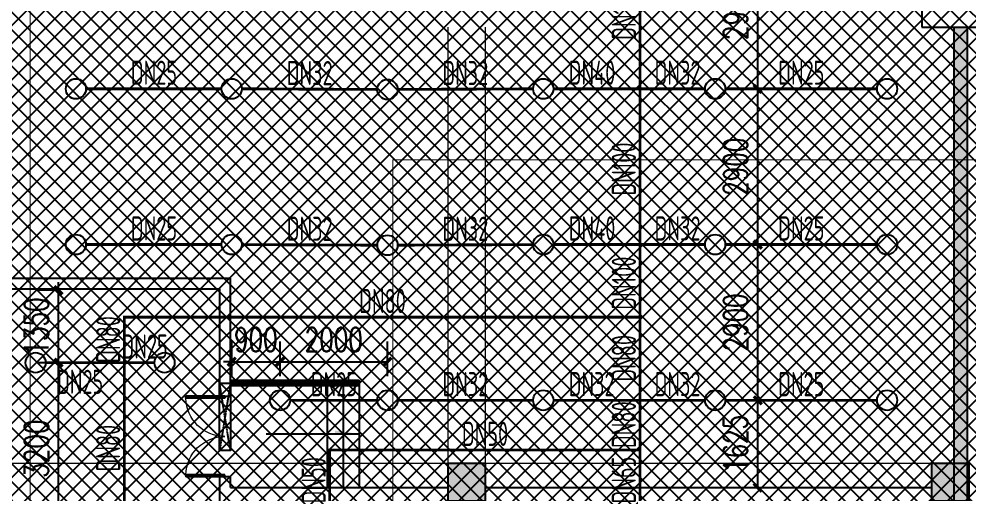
# Model space of a CAD drawing. Extents: x 6824721 to 16538177, y 2478193 to 6665639.
# Drawn here: x 8735930 to 8753614, y 2855500 to 2864326 of the extents above; entities that cross this region are included whole.
import ezdxf

# ---------------------------------------------------------------- set-up
doc = ezdxf.new("R2010")
doc.units = 0
doc.header["$LTSCALE"] = 10
doc.linetypes.add('CONTINOUS', pattern=[0])
doc.linetypes.add('DASH', pattern=[0.35, 0.25, -0.1])
for name, color, linetype in [('0-wo', 8, 'Continuous'), ('PUB_HATCH', 8, 'Continuous'), ('S-梁-实线', 4, 'CONTINOUS'), ('W-EQUIP_喷头', 7, 'Continuous'), ('W-PIPE-喷淋中', 6, 'Continuous'), ('W-TEXT_喷淋', 7, 'Continuous'), ('W-TWT_DIM', 3, 'Continuous'), ('画水辅助', 6, 'Continuous')]:
    doc.layers.add(name, color=color, linetype=linetype)
doc.layers.add('钢梁', color=141, linetype='Continuous', lineweight=18)
doc.styles.add('_TCH_DIM_T3', font='SIMPLEX', dxfattribs={"width": 0.705882, "bigfont": 'GBCBIG'})
doc.styles.add('_TWT_PIPEDN', font='TSSDENG', dxfattribs={"width": 0.8, "height": 3.5, "bigfont": 'TSSDCHN'})
doc.dimstyles.new('_TWT_ARCH&&150', dxfattribs={"dimtxt": 446.25, "dimasz": 150, "dimexe": 375, "dimexo": 450, "dimgap": 189.375, "dimtad": 1, "dimdec": 0, "dimzin": 0, "dimdsep": 46, "dimtxsty": '_TCH_DIM_T3', "dimblk": 'ARCHTICK', "dimcen": 0.09, "dimclrt": 7, "dimazin": 2, "dimtfac": 1, "dimtdec": 0, "dimtix": 1, "dimtmove": 2, "dimatfit": 3, "dimfxl": 0, "dimtolj": 1, "dimtzin": 0, "dimarcsym": 0})

# ---------------------------------------------------------------- blocks, each defined once
blk = doc.blocks.new('A$C405108C4')
at = {"color": 252, "linetype": 'DASH'}
for points in [[(31300, -86608), (31100, -87858)], [(31300, -87858), (31100, -86608)]]:
    blk.add_lwpolyline(points, dxfattribs=at)
at = {"layer": '画水辅助', "color": 4}
blk.add_lwpolyline([(31100, -86608), (31300, -86608), (31300, -87858), (31100, -87858)], close=True, dxfattribs=at)
blk = doc.blocks.new('_FZH')
blk.add_lwpolyline([(-0.5, -0.5), (0.5, -0.5), (0.5, 0.5), (-0.5, 0.5)], close=True)
at = {"layer": 'PUB_HATCH'}
blk.add_solid([(-0.5, -0.5), (0.5, -0.5), (-0.5, 0.5), (0.5, 0.5)], dxfattribs=at)
blk = doc.blocks.new('$DorLib2D$00000002')
for p, q in [((-0.5, 0), (-0.5, 0.4875)), ((-0.475, 0.4875), (-0.5, 0.4875)), ((-0.475, 0), (-0.475, 0.4875)), ((0.475, 0), (0.475, 0.4875)), ((0.475, 0.4875), (0.5, 0.4875)), ((0.5, 0), (0.5, 0.4875)), ((-0.5, 0), (-0.475, 0)), ((0.5, 0), (0.475, 0))]:
    blk.add_line(p, q)
at = {"lineweight": 13}
for centre, start, end in [((-0.4875, 0), 0, 88.53072), ((0.4875, 0), 91.46928, 180)]:
    blk.add_arc(centre, 0.4875, start, end, dxfattribs=at)
blk = doc.blocks.new('LIANGMOBAN')
at = {"layer": 'S-梁-实线', "lineweight": 18}
for p, q in [((1874441, 150203), (1874441, 142078)), ((1875141, 142078), (1875141, 150203)), ((1874441, 142078), (1866216, 142078)), ((1883441, 142078), (1875141, 142078))]:
    blk.add_line(p, q, dxfattribs=at)
blk = doc.blocks.new('_ArchTick')
at = {"color": 0, "linetype": 'ByBlock', "const_width": 0.4}
blk.add_lwpolyline([(-0.5, -0.5), (0.5, 0.5)], dxfattribs=at)
blk = doc.blocks.new('*D773')
at = {"layer": 'Defpoints', "color": 0, "transparency": 16777216}
for p in [(8742789, 2857945), (8740789, 2857226), (8742789, 2857226)]:
    blk.add_point(p, dxfattribs=at)
at = {"layer": 'W-TWT_DIM', "color": 0, "lineweight": -2, "transparency": 16777216}
for p, q in [((8740789, 2857676), (8740789, 2858320)), ((8742789, 2857676), (8742789, 2858320)), ((8740789, 2857945), (8742789, 2857945))]:
    blk.add_line(p, q, dxfattribs=at)
at = {"layer": 'W-TWT_DIM', "color": 0, "lineweight": -2, "transparency": 16777216, "xscale": 150, "yscale": 150, "zscale": 150, "rotation": 180}
blk.add_blockref('_ArchTick', (8740789, 2857945), dxfattribs=at)
at = {"layer": 'W-TWT_DIM', "color": 0, "lineweight": -2, "transparency": 16777216, "xscale": 150, "yscale": 150, "zscale": 150}
blk.add_blockref('_ArchTick', (8742789, 2857945), dxfattribs=at)
at = {"layer": 'W-TWT_DIM', "color": 7, "transparency": 16777216, "insert": (8741789, 2858358), "char_height": 446.2, "attachment_point": 5, "style": '_TCH_DIM_T3'}
blk.add_mtext('\\A1;2000', dxfattribs=at)
blk = doc.blocks.new('*D774')
at = {"layer": 'Defpoints', "color": 0, "transparency": 16777216}
for p in [(8740789, 2857945), (8739889, 2857226), (8740789, 2857226)]:
    blk.add_point(p, dxfattribs=at)
at = {"layer": 'W-TWT_DIM', "color": 0, "lineweight": -2, "transparency": 16777216}
for p, q in [((8739889, 2857676), (8739889, 2858320)), ((8740789, 2857676), (8740789, 2858320)), ((8739889, 2857945), (8739739, 2857945)), ((8739889, 2857945), (8740789, 2857945)), ((8740789, 2857945), (8740939, 2857945))]:
    blk.add_line(p, q, dxfattribs=at)
at = {"layer": 'W-TWT_DIM', "color": 0, "lineweight": -2, "transparency": 16777216, "xscale": 150, "yscale": 150, "zscale": 150}
blk.add_blockref('_ArchTick', (8739889, 2857945), dxfattribs=at)
at = {"layer": 'W-TWT_DIM', "color": 0, "lineweight": -2, "transparency": 16777216, "xscale": 150, "yscale": 150, "zscale": 150, "rotation": 180}
blk.add_blockref('_ArchTick', (8740789, 2857945), dxfattribs=at)
at = {"layer": 'W-TWT_DIM', "color": 7, "transparency": 16777216, "insert": (8740339, 2858358), "char_height": 446.2, "attachment_point": 5, "style": '_TCH_DIM_T3'}
blk.add_mtext('\\A1;900', dxfattribs=at)
blk = doc.blocks.new('*D1690')
at = {"layer": 'Defpoints', "color": 0, "transparency": 16777216}
for p in [(8748639, 2857226), (8749682, 2857226), (8748639, 2855601)]:
    blk.add_point(p, dxfattribs=at)
at = {"layer": 'W-TWT_DIM', "color": 0, "lineweight": -2, "transparency": 16777216}
for p, q in [((8749089, 2857226), (8750057, 2857226)), ((8749682, 2855601), (8749682, 2857226)), ((8749089, 2855601), (8750057, 2855601))]:
    blk.add_line(p, q, dxfattribs=at)
at = {"layer": 'W-TWT_DIM', "color": 0, "lineweight": -2, "transparency": 16777216, "xscale": 150, "yscale": 150, "zscale": 150}
for p, rotation in [((8749682, 2857226), 90), ((8749682, 2855601), 270)]:
    blk.add_blockref('_ArchTick', p, dxfattribs=dict(at, rotation=rotation))
at = {"layer": 'W-TWT_DIM', "color": 7, "transparency": 16777216, "insert": (8749270, 2856414), "char_height": 446.2, "attachment_point": 5, "rotation": 90, "style": '_TCH_DIM_T3'}
blk.add_mtext('\\A1;1625', dxfattribs=at)
blk = doc.blocks.new('*D1691')
at = {"layer": 'Defpoints', "color": 0, "transparency": 16777216}
for p in [(8748639, 2860126), (8749682, 2860126), (8748639, 2857226)]:
    blk.add_point(p, dxfattribs=at)
at = {"layer": 'W-TWT_DIM', "color": 0, "lineweight": -2, "transparency": 16777216}
for p, q in [((8749089, 2860126), (8750057, 2860126)), ((8749682, 2857226), (8749682, 2860126)), ((8749089, 2857226), (8750057, 2857226))]:
    blk.add_line(p, q, dxfattribs=at)
at = {"layer": 'W-TWT_DIM', "color": 0, "lineweight": -2, "transparency": 16777216, "xscale": 150, "yscale": 150, "zscale": 150}
for p, rotation in [((8749682, 2860126), 90), ((8749682, 2857226), 270)]:
    blk.add_blockref('_ArchTick', p, dxfattribs=dict(at, rotation=rotation))
at = {"layer": 'W-TWT_DIM', "color": 7, "transparency": 16777216, "insert": (8749270, 2858676), "char_height": 446.2, "attachment_point": 5, "rotation": 90, "style": '_TCH_DIM_T3'}
blk.add_mtext('\\A1;2900', dxfattribs=at)
blk = doc.blocks.new('*D1692')
at = {"layer": 'Defpoints', "color": 0, "transparency": 16777216}
for p in [(8748639, 2863026), (8749682, 2863026), (8748639, 2860126)]:
    blk.add_point(p, dxfattribs=at)
at = {"layer": 'W-TWT_DIM', "color": 0, "lineweight": -2, "transparency": 16777216}
for p, q in [((8749089, 2863026), (8750057, 2863026)), ((8749682, 2860126), (8749682, 2863026)), ((8749089, 2860126), (8750057, 2860126))]:
    blk.add_line(p, q, dxfattribs=at)
at = {"layer": 'W-TWT_DIM', "color": 0, "lineweight": -2, "transparency": 16777216, "xscale": 150, "yscale": 150, "zscale": 150}
for p, rotation in [((8749682, 2863026), 90), ((8749682, 2860126), 270)]:
    blk.add_blockref('_ArchTick', p, dxfattribs=dict(at, rotation=rotation))
at = {"layer": 'W-TWT_DIM', "color": 7, "transparency": 16777216, "insert": (8749270, 2861576), "char_height": 446.2, "attachment_point": 5, "rotation": 90, "style": '_TCH_DIM_T3'}
blk.add_mtext('\\A1;2900', dxfattribs=at)
blk = doc.blocks.new('*D1693')
at = {"layer": 'Defpoints', "color": 0, "transparency": 16777216}
for p in [(8748639, 2865926), (8749682, 2865926), (8748639, 2863026)]:
    blk.add_point(p, dxfattribs=at)
at = {"layer": 'W-TWT_DIM', "color": 0, "lineweight": -2, "transparency": 16777216}
for p, q in [((8749089, 2865926), (8750057, 2865926)), ((8749682, 2863026), (8749682, 2865926)), ((8749089, 2863026), (8750057, 2863026))]:
    blk.add_line(p, q, dxfattribs=at)
at = {"layer": 'W-TWT_DIM', "color": 0, "lineweight": -2, "transparency": 16777216, "xscale": 150, "yscale": 150, "zscale": 150}
for p, rotation in [((8749682, 2865926), 90), ((8749682, 2863026), 270)]:
    blk.add_blockref('_ArchTick', p, dxfattribs=dict(at, rotation=rotation))
at = {"layer": 'W-TWT_DIM', "color": 7, "transparency": 16777216, "insert": (8749270, 2864476), "char_height": 446.2, "attachment_point": 5, "rotation": 90, "style": '_TCH_DIM_T3'}
blk.add_mtext('\\A1;2900', dxfattribs=at)
blk = doc.blocks.new('*D1724')
at = {"layer": 'Defpoints', "color": 0, "transparency": 16777216}
for p in [(8736665, 2859276), (8737139, 2859276), (8737139, 2857926)]:
    blk.add_point(p, dxfattribs=at)
at = {"layer": 'W-TWT_DIM', "color": 0, "lineweight": -2, "transparency": 16777216}
for p, q in [((8736665, 2859276), (8736665, 2859426)), ((8736689, 2859276), (8736290, 2859276)), ((8736665, 2857926), (8736665, 2859276)), ((8736689, 2857926), (8736290, 2857926)), ((8736665, 2857926), (8736665, 2857776))]:
    blk.add_line(p, q, dxfattribs=at)
at = {"layer": 'W-TWT_DIM', "color": 0, "lineweight": -2, "transparency": 16777216, "xscale": 150, "yscale": 150, "zscale": 150}
for p, rotation in [((8736665, 2859276), 270), ((8736665, 2857926), 90)]:
    blk.add_blockref('_ArchTick', p, dxfattribs=dict(at, rotation=rotation))
at = {"layer": 'W-TWT_DIM', "color": 7, "transparency": 16777216, "insert": (8736253, 2858601), "char_height": 446.2, "attachment_point": 5, "rotation": 90, "style": '_TCH_DIM_T3'}
blk.add_mtext('\\A1;1350', dxfattribs=at)
blk = doc.blocks.new('*D1725')
at = {"layer": 'Defpoints', "color": 0, "transparency": 16777216}
for p in [(8736665, 2857926), (8737139, 2857926), (8737139, 2854726)]:
    blk.add_point(p, dxfattribs=at)
at = {"layer": 'W-TWT_DIM', "color": 0, "lineweight": -2, "transparency": 16777216}
for p, q in [((8736689, 2857926), (8736290, 2857926)), ((8736665, 2854726), (8736665, 2857926)), ((8736689, 2854726), (8736290, 2854726))]:
    blk.add_line(p, q, dxfattribs=at)
at = {"layer": 'W-TWT_DIM', "color": 0, "lineweight": -2, "transparency": 16777216, "xscale": 150, "yscale": 150, "zscale": 150}
for p, rotation in [((8736665, 2857926), 90), ((8736665, 2854726), 270)]:
    blk.add_blockref('_ArchTick', p, dxfattribs=dict(at, rotation=rotation))
at = {"layer": 'W-TWT_DIM', "color": 7, "transparency": 16777216, "insert": (8736253, 2856326), "char_height": 446.2, "attachment_point": 5, "rotation": 90, "style": '_TCH_DIM_T3'}
blk.add_mtext('\\A1;3200', dxfattribs=at)
blk = doc.blocks.new('$TwtSys$00000125')
blk.add_circle((0, 0, 0), 1)

msp = doc.modelspace()

# ---------------------------------------------------------------- hatches: boundary and pattern name
h = msp.add_hatch()
h.set_pattern_fill('ANSI37', color=8, scale=150)
h.set_pattern_definition([(45, (8303016.86, 2710265.2), (-168.3798, 168.3798), []), (135, (8303016.86, 2710265.2), (-168.3798, -168.3798), [])])
h.paths.add_polyline_path([(8824414.1, 2949451.5), (8824414.1, 2935151.5), (8842714.1, 2935151.5), (8842714.1, 2879526.5), (8827964.1, 2879526.5), (8827964.1, 2881476.5), (8830839.1, 2881476.5), (8830939.1, 2886876.5), (8804334.6, 2886876.5), (8804142.3, 2820149.7), (8833564.1, 2820152.3), (8833564.1, 2817714.5), (8841204.8, 2810768), (8839163.9, 2808501.4), (8843102.6, 2804955), (8820829.2, 2780217.9), (8820829.2, 2770055.4), (8785124.6, 2730401.5), (8708264.1, 2730401.5), (8708264.1, 2736351.5), (8695014.1, 2750701.5), (8695014.1, 2775001.5), (8703014.1, 2775002.8), (8703014.1, 2949451.5), (8712039.3, 2949451.5)])
at = {"layer": '0-wo'}
for points in [[(8753589.1, 2864176.5), (8753339.1, 2864176.5), (8753339.1, 2843426.5), (8753589.1, 2843426.5)], [(8742264.1, 2856601.5), (8741814.1, 2856601.5), (8741814.1, 2856661.5)]]:
    msp.add_hatch(color=8, dxfattribs=at).paths.add_polyline_path(points)
at = {"layer": 'W-PIPE-喷淋中'}
for points in [[(8737889.1, 2858775.3), (8737862.8, 2858775.3), (8737862.8, 2858801.6)], [(8737889.1, 2858775.3), (8737889.1, 2858801.6), (8737862.8, 2858801.6)], [(8741714.1, 2856301.5), (8741687.8, 2856301.5), (8741687.8, 2856327.7)], [(8741714.1, 2856301.5), (8741714.1, 2856327.7), (8741687.8, 2856327.7)]]:
    msp.add_hatch(color=256, dxfattribs=at).paths.add_polyline_path(points)

# ---------------------------------------------------------------- linework, layer by layer
at = {"layer": '0-wo', "color": 8}
for p, q in [((8752739.1, 2865226.5), (8752739.1, 2864176.5)), ((8752739.1, 2864176.5), (8753789.1, 2864176.5)), ((8753339.1, 2843426.5), (8753339.1, 2864176.5)), ((8753589.1, 2843426.5), (8753589.1, 2864176.5)), ((8735389.1, 2859501.5), (8739864.1, 2859501.5)), ((8739864.1, 2857301.5), (8739864.1, 2859501.5)), ((8735389.1, 2859301.5), (8739664.1, 2859301.5)), ((8739664.1, 2859301.5), (8739664.1, 2857301.5)), ((8739664.1, 2857301.5), (8739864.1, 2857301.5)), ((8739864.1, 2855801.5), (8739664.1, 2855801.5)), ((8739664.1, 2855801.5), (8739664.1, 2855501.5)), ((8739864.1, 2855601.5), (8739864.1, 2855801.5)), ((8739864.1, 2855601.5), (8743914.1, 2855601.5)), ((8744614.1, 2855601.5), (8752914.1, 2855601.5)), ((8739664.1, 2855501.5), (8739664.1, 2855201.5))]:
    msp.add_line(p, q, dxfattribs=at)
at = {"layer": '0-wo', "color": 8, "linetype": 'DASH', "const_width": 20}
msp.add_lwpolyline([(8730639.1, 2865626.5), (8735839.1, 2865626.5, -0.4142136), (8736139.1, 2865326.5), (8736139.1, 2855126.5, -0.4142136), (8735839.1, 2854826.5), (8730639.1, 2854826.5, -0.4142136), (8730339.1, 2855126.5), (8730339.1, 2865326.5, -0.4142136)], format="xyb", close=True, dxfattribs=at)
msp.add_lwpolyline([(8742889.1, 2861701.5), (8757889.1, 2861701.5), (8757889.1, 2840701.5), (8742889.1, 2840701.5)], close=True, dxfattribs=at)
at = {"layer": '0-wo', "color": 8}
for points in [[(8739864.1, 2857601.5), (8742264.1, 2857601.5)], [(8739864.1, 2857571.5), (8742264.1, 2857571.5)], [(8739864.1, 2857531.5), (8742264.1, 2857531.5)], [(8739864.1, 2857501.5), (8739864.1, 2857501.5), (8742264.1, 2857501.5)], [(8741664.1, 2857501.5), (8741664.1, 2855601.5)], [(8741964.1, 2857501.5), (8741964.1, 2855601.5)], [(8742264.1, 2857601.5), (8742264.1, 2855601.5)], [(8740530.6, 2856601.5), (8742264.1, 2856601.5)]]:
    msp.add_lwpolyline(points, dxfattribs=at)
at = {"layer": 'W-PIPE-喷淋中', "ltscale": 1.5, "const_width": 52.5}
for points in [[(8747489.1, 2863026.5), (8747489.1, 2865926.5)], [(8739701.6, 2863026.5), (8737176.6, 2863026.5)], [(8742601.6, 2863014.8), (8740076.6, 2863025.7)], [(8742976.6, 2863014.8), (8745501.6, 2863025.7)], [(8745876.6, 2863026.5), (8747489.1, 2863026.5)], [(8747489.1, 2863026.5), (8748701.6, 2863026.5)], [(8747489.1, 2860126.5), (8747489.1, 2863026.5)], [(8749076.6, 2863026.5), (8751901.6, 2863026.5)], [(8737176.6, 2860126.5), (8739701.6, 2860126.5)], [(8740076.6, 2860125.7), (8742601.6, 2860114.8)], [(8742976.6, 2860114.8), (8745501.6, 2860125.7)], [(8745876.6, 2860126.5), (8747489.1, 2860126.5)], [(8747489.1, 2860126.5), (8748701.6, 2860126.5)], [(8747489.1, 2858775.3), (8747489.1, 2860126.5)], [(8749076.6, 2860126.5), (8751901.6, 2860126.5)], [(8737889.1, 2858775.3), (8737889.1, 2857926.5)], [(8737889.1, 2858775.3), (8747489.1, 2858775.3)], [(8747489.1, 2857226.5), (8747489.1, 2858775.3)], [(8736426.6, 2857926.5), (8737889.1, 2857926.5)], [(8737889.1, 2857926.5), (8737889.1, 2854726.5)], [(8737889.1, 2857926.5), (8738451.6, 2857926.5)], [(8740976.6, 2857226.5), (8742601.6, 2857226.5)], [(8742976.6, 2857226.5), (8745501.6, 2857226.5)], [(8745876.6, 2857226.5), (8747489.1, 2857226.5)], [(8747489.1, 2857226.5), (8748701.6, 2857226.5)], [(8747489.1, 2856301.5), (8747489.1, 2857226.5)], [(8749076.6, 2857226.5), (8751901.6, 2857226.5)], [(8741714.1, 2853951.5), (8741714.1, 2856301.5)], [(8741714.1, 2856301.5), (8747489.1, 2856301.5)], [(8747489.1, 2853801.5), (8747489.1, 2856301.5)]]:
    msp.add_lwpolyline(points, dxfattribs=at)

# ---------------------------------------------------------------- block references
at = {"layer": '0-wo', "color": 8}
msp.add_blockref('A$C405108C4', (8708564.1, 2944151.5), dxfattribs=at)
for name, p, xscale, yscale, zscale, rotation in [('$DorLib2D$00000002', (8739764.1, 2856551.5), 1500, -1500, 200, 270), ('_FZH', (8744264.1, 2855701.5), 700, 700, 700, 90), ('_FZH', (8753264.1, 2855701.5), 700.0000000000291, 700.0000000000291, 700.0000000000291, 90)]:
    msp.add_blockref(name, p, dxfattribs=dict(at, xscale=xscale, yscale=yscale, zscale=zscale, rotation=rotation))
at = {"layer": 'W-EQUIP_喷头', "xscale": 187.5, "yscale": 187.5, "zscale": 187.5}
for p in [(8736989.1, 2863026.5), (8739889.1, 2863026.5), (8742789.1, 2863014), (8745689.1, 2863026.5), (8748889.1, 2863026.5), (8752089.1, 2863026.5), (8736989.1, 2860126.5), (8739889.1, 2860126.5), (8742789.1, 2860114), (8745689.1, 2860126.5), (8748889.1, 2860126.5), (8752089.1, 2860126.5), (8736239.1, 2857926.5), (8738639.1, 2857926.5), (8740789.1, 2857226.5), (8742789.1, 2857226.5), (8745689.1, 2857226.5), (8748889.1, 2857226.5), (8752089.1, 2857226.5)]:
    msp.add_blockref('$TwtSys$00000125', p, dxfattribs=at)
at = {"layer": '钢梁', "color": 6}
msp.add_blockref('LIANGMOBAN', (6869472.7, 2713973), dxfattribs=at)

# ---------------------------------------------------------------- texts
at = {"layer": 'W-TEXT_喷淋', "style": '_TWT_PIPEDN', "width": 0.64}
for s, rotation, p in [('DN100', 90, (8747414.1, 2863939.2)), ('DN25', 360, (8738012.6, 2863101.5)), ('DN32', 359.75306, (8740912.9, 2863097.1)), ('DN100', 90, (8747414.1, 2861039.2)), ('DN32', 359.75306, (8740912.9, 2860197.1)), ('DN100', 90, (8747414.1, 2858913.7)), ('DN80', 90, (8737814.1, 2857924.4)), ('DN80', 90, (8747414.1, 2857574.4)), ('DN80', 90, (8747414.1, 2856337.5)), ('DN80', 90, (8737814.1, 2855900)), ('DN50', 90, (8741639.1, 2855306.8)), ('DN65', 90, (8747414.1, 2855304))]:
    msp.add_text(s, height=450, rotation=rotation, dxfattribs=at).set_placement(p)
for s, p in [('DN32', (8743811.3, 2863095.2)), ('DN40', (8746162.6, 2863101.5)), ('DN32', (8747762.6, 2863101.5)), ('DN25', (8750062.6, 2863101.5)), ('DN25', (8738012.6, 2860201.5)), ('DN32', (8743811.3, 2860195.2)), ('DN40', (8746162.6, 2860201.5)), ('DN32', (8747762.6, 2860201.5)), ('DN25', (8750062.6, 2860201.5)), ('DN80', (8742262.6, 2858850.3)), ('DN25', (8737837.6, 2858001.5)), ('DN25', (8736637.6, 2857345.7)), ('DN25', (8741362.6, 2857301.5)), ('DN32', (8743812.6, 2857301.5)), ('DN32', (8746162.6, 2857301.5)), ('DN32', (8747762.6, 2857301.5)), ('DN25', (8750062.6, 2857301.5)), ('DN50', (8744175.1, 2856376.5))]:
    msp.add_text(s, height=450, dxfattribs=at).set_placement(p)

# ---------------------------------------------------------------- dimensions: what is measured, and where the dimension line sits
at = {"layer": 'W-TWT_DIM'}
for p1, p2, distance, picture, middle in [((8748639.1, 2863026.5), (8748639.1, 2865926.5), -1043.4, '*D1693', (8749270, 2864476.5)), ((8748639.1, 2860126.5), (8748639.1, 2863026.5), -1043.4, '*D1692', (8749270, 2861576.5)), ((8748639.1, 2857226.5), (8748639.1, 2860126.5), -1043.4, '*D1691', (8749270, 2858676.5)), ((8737139, 2857926.5), (8737139, 2859276.5), 473.6, '*D1724', (8736252.9, 2858601.5)), ((8739889.1, 2857226.5), (8740789.1, 2857226.5), 719, '*D774', (8740339.1, 2858358)), ((8740789.1, 2857226.5), (8742789.1, 2857226.5), 719, '*D773', (8741789.1, 2858358)), ((8737139, 2854726.5), (8737139, 2857926.5), 473.6, '*D1725', (8736252.9, 2856326.5)), ((8748639.1, 2855601.5), (8748639.1, 2857226.5), -1043.4, '*D1690', (8749270, 2856414))]:
    dim = msp.add_aligned_dim(p1=p1, p2=p2, distance=distance, dimstyle='_TWT_ARCH&&150', dxfattribs=at)
    dim.commit()
    dim.dimension.update_dxf_attribs({"geometry": picture, "text_midpoint": middle})

doc.saveas('drawing.dxf')
